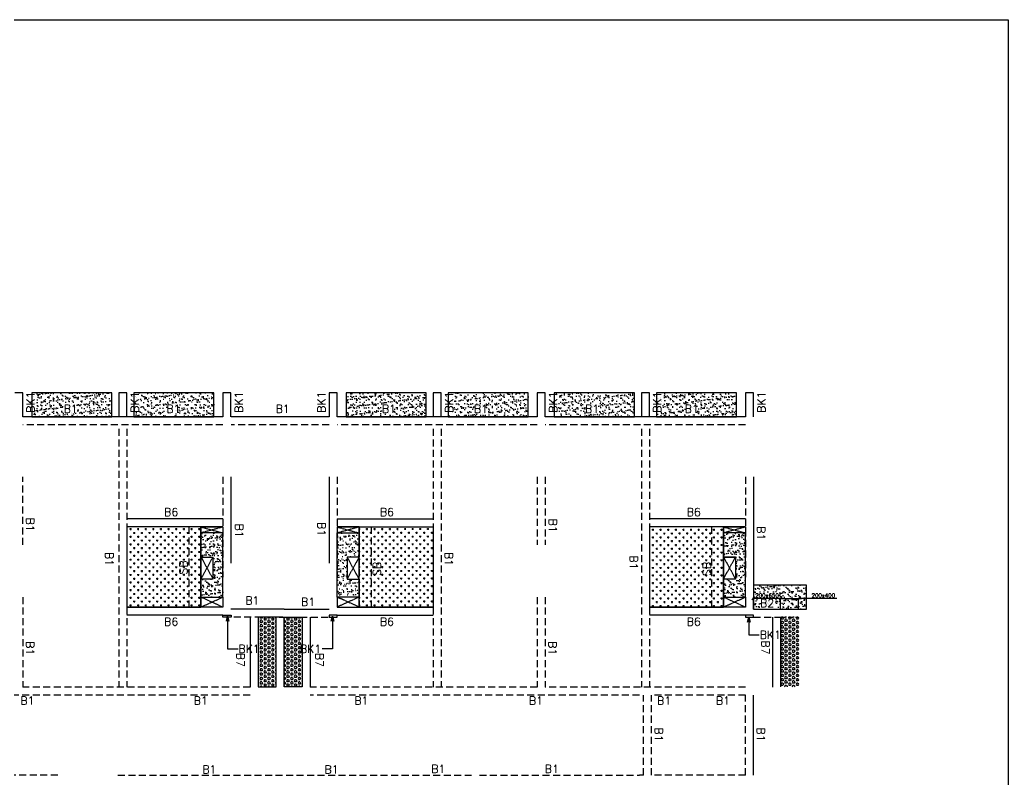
# Model space of a CAD drawing. Header units: millimetres. Extents: x 1078357 to 1340092, y -4684019 to -4550360.
# Drawn here: x 1184625 to 1209312, y -4632529 to -4613562 of the extents above; entities that cross this region are included whole.
import ezdxf

# ---------------------------------------------------------------- set-up
doc = ezdxf.new("R2010")
doc.units = ezdxf.units.MM
doc.header["$PDMODE"] = 35
for name, pattern in [('CONTINOUS', [0]), ('HIDDEN', [0.375, 0.25, -0.125]), ('New Retail block$0$CONTINOUS', [0])]:
    doc.linetypes.add(name, pattern=pattern)
doc.layers.get('0').update_dxf_attribs({"lineweight": 0})
doc.layers.get('Defpoints').update_dxf_attribs({"lineweight": 0})
doc.layers.add('Beam-Slab-boundary', color=3, linetype='Continuous', lineweight=30)
doc.layers.add('HATCH', color=8, linetype='Continuous', lineweight=30)
for name, color, linetype in [('DROP SLAB', 8, 'Continuous'), ('S-BEAM', 3, 'Continuous'), ('S-BEAM-IDEN', 6, 'Continuous'), ('S-CUTOUT', 8, 'Continuous'), ('S-SLAB-PROJECTION', 2, 'New Retail block$0$CONTINOUS'), ('S-SLAB-STOP', 8, 'New Retail block$0$CONTINOUS')]:
    doc.layers.add(name, color=color, linetype=linetype)
doc.styles.add('Roman', font='romans')
doc.styles.add('ROMANS', font='romans.shx', dxfattribs={"width": 0.85})
doc.dimstyles.new('HARESH', dxfattribs={"dimtxt": 150, "dimasz": 75, "dimexe": 0, "dimexo": 0, "dimgap": 25, "dimtad": 1, "dimdec": 0, "dimdsep": 46, "dimtxsty": 'Roman', "dimblk": 'OBLIQUE', "dimcen": 225, "dimdle": 25, "dimclrd": 2, "dimclre": 2, "dimclrt": 7, "dimadec": 8, "dimazin": 1, "dimtfac": 1, "dimtdec": 0, "dimtmove": 0, "dimatfit": 0, "dimfxl": 1, "dimlwd": -1, "dimlwe": -1, "dimarcsym": 0})
pattern_1 = [(37.4701541, (-1792183.12, 9364091.66), (-4.7236114, 146.8264517), [0, -115.824, 0, -129.54, 0, -123.825]), (7.4701541, (-1792183.12, 9364091.66), (134.9689868, 214.9772528), [0, -62.484, 0, -104.394, 0, -40.005]), (327.4701541, (-1792276.84, 9364091.71), (237.2979035, 0.3075449), [0, -38.1, 0, -137.16, 0, -179.07]), (317.4701541, (-1792276.84, 9364091.7), (229.1017424, 66.759465), [0, -19.05, 0, -89.916, 0, -102.87])]
pattern_2 = [(180.03079016, (-3247966.01, 14098247.01), (-95.1987999, -95.3011726), [47.625, -142.875]), (270.03079016, (-3247989.84, 14098270.81), (95.3011726, -95.1987999), [47.625, -142.875])]
pattern_3 = [(180, (1116375.597, -4441473.584), (-7e-15, -54.992613), [31.75, -63.5]), (300, (1116375.597, -4441473.584), (47.625, 27.496307), [31.75, -63.5]), (240, (1116343.847, -4441473.584), (47.625, -27.496307), [31.75, -63.5])]

# ---------------------------------------------------------------- blocks, each defined once
blk = doc.blocks.new('_Oblique')
at = {"color": 0, "linetype": 'ByBlock', "lineweight": -2}
blk.add_line((-0.5, -0.5), (0.5, 0.5), dxfattribs=at)
blk = doc.blocks.new('*D706')
at = {"layer": 'Defpoints', "color": 0, "ltscale": 700, "transparency": 16777216}
for p in [(1204075, -4628013), (1203625, -4628279, 0), (1204075, -4628279, 0)]:
    blk.add_point(p, dxfattribs=at)
at = {"layer": 'S-BEAM-IDEN', "color": 2, "ltscale": 700, "transparency": 16777216}
for p, q in [((1203625, -4628013), (1203550, -4628013)), ((1203625, -4628279), (1203625, -4628013)), ((1203625, -4628013), (1204075, -4628013)), ((1203625, -4628013), (1204075, -4628013)), ((1204075, -4628279), (1204075, -4628013)), ((1204075, -4628013), (1204150, -4628013)), ((1205031, -4628013), (1204075, -4628013))]:
    blk.add_line(p, q, dxfattribs=at)
at = {"layer": 'S-BEAM-IDEN', "color": 2, "ltscale": 700, "transparency": 16777216, "xscale": 75, "yscale": 75, "zscale": 75}
blk.add_blockref('_Oblique', (1203625, -4628013), dxfattribs=at)
at = {"layer": 'S-BEAM-IDEN', "color": 2, "ltscale": 700, "transparency": 16777216, "xscale": 75, "yscale": 75, "zscale": 75, "rotation": 180}
blk.add_blockref('_Oblique', (1204075, -4628013), dxfattribs=at)
at = {"layer": 'S-BEAM-IDEN', "ltscale": 700, "transparency": 16777216, "insert": (1204695, -4627938), "char_height": 150, "attachment_point": 5, "style": 'Roman'}
blk.add_mtext('{\\H0.666667x;200x400}', dxfattribs=at)
blk = doc.blocks.new('*D707')
at = {"layer": 'Defpoints', "color": 0, "ltscale": 700, "transparency": 16777216}
for p in [(1202950, -4628013), (1202950, -4628279, 0), (1203625, -4628279)]:
    blk.add_point(p, dxfattribs=at)
at = {"layer": 'S-BEAM-IDEN', "color": 2, "ltscale": 700, "transparency": 16777216}
for p, q in [((1203650, -4628013), (1202925, -4628013)), ((1202950, -4628279), (1202950, -4628013)), ((1203625, -4628279), (1203625, -4628013))]:
    blk.add_line(p, q, dxfattribs=at)
at = {"layer": 'S-BEAM-IDEN', "color": 2, "ltscale": 700, "transparency": 16777216, "xscale": 75, "yscale": 75, "zscale": 75, "rotation": 180}
blk.add_blockref('_Oblique', (1202950, -4628013), dxfattribs=at)
at = {"layer": 'S-BEAM-IDEN', "color": 2, "ltscale": 700, "transparency": 16777216, "xscale": 75, "yscale": 75, "zscale": 75}
blk.add_blockref('_Oblique', (1203625, -4628013), dxfattribs=at)
at = {"layer": 'S-BEAM-IDEN', "ltscale": 700, "transparency": 16777216, "insert": (1203288, -4627938), "char_height": 150, "attachment_point": 5, "style": 'Roman'}
blk.add_mtext('{\\H0.666667x;200x650}', dxfattribs=at)

msp = doc.modelspace()

# ---------------------------------------------------------------- hatches: boundary and pattern name
at = {"layer": 'DROP SLAB'}
h = msp.add_hatch(dxfattribs=at)
h.set_pattern_fill('CROSS', color=8, scale=15, angle=179.96921)
h.set_pattern_definition(pattern_2)
h.paths.add_polyline_path([(1189150.2, -4626228.9), (1187300.4, -4626228.9), (1187300.4, -4628228.7), (1189150.2, -4628228.7)])
h = msp.add_hatch(dxfattribs=at)
h.set_pattern_fill('CROSS', color=8, scale=15, angle=0.03079)
h.set_pattern_definition(pattern_2)
h.paths.add_polyline_path([(1193100.6, -4626228.8), (1194950.4, -4626228.8), (1194950.4, -4628228.6), (1193100.6, -4628228.6)])
h = msp.add_hatch(dxfattribs=at)
h.set_pattern_fill('CROSS', color=8, scale=15, angle=0.03079)
h.set_pattern_definition([(180.03079016, (-2150741.29, 9414227.82), (-95.1987999, -95.3011726), [47.625, -142.875]), (270.03079016, (-2150765.12, 9414251.62), (95.3011726, -95.1987999), [47.625, -142.875])])
h.paths.add_polyline_path([(1202201.3, -4626228.8), (1200350.4, -4626228.8), (1200350.4, -4628228.6), (1202201.3, -4628228.6)])
at = {"layer": 'HATCH'}
h = msp.add_hatch(dxfattribs=at)
h.set_pattern_fill('AR-SAND', color=8, scale=3, angle=179.97015)
h.set_pattern_definition([(37.4701541, (-1784333.12, 9364091.66), (-4.7236114, 146.8264517), [0, -115.824, 0, -129.54, 0, -123.825]), (7.4701541, (-1784333.12, 9364091.66), (134.9689868, 214.9772528), [0, -62.484, 0, -104.394, 0, -40.005]), (327.4701541, (-1784426.84, 9364091.71), (237.2979035, 0.3075449), [0, -38.1, 0, -137.16, 0, -179.07]), (317.4701541, (-1784426.84, 9364091.7), (229.1017424, 66.759465), [0, -19.05, 0, -89.916, 0, -102.87])])
h.paths.add_polyline_path([(1186925.4, -4622878.6), (1184925.4, -4622878.6), (1184925.4, -4623478.6), (1186925.4, -4623478.6)])
h = msp.add_hatch(dxfattribs=at)
h.set_pattern_fill('AR-SAND', color=8, scale=3, angle=179.97015)
h.set_pattern_definition([(37.4701541, (-1786883.12, 9364091.66), (-4.7236114, 146.8264517), [0, -115.824, 0, -129.54, 0, -123.825]), (7.4701541, (-1786883.12, 9364091.66), (134.9689868, 214.9772528), [0, -62.484, 0, -104.394, 0, -40.005]), (327.4701541, (-1786976.84, 9364091.71), (237.2979035, 0.3075449), [0, -38.1, 0, -137.16, 0, -179.07]), (317.4701541, (-1786976.84, 9364091.7), (229.1017424, 66.759465), [0, -19.05, 0, -89.916, 0, -102.87])])
h.paths.add_polyline_path([(1189475.4, -4622878.6), (1187475.4, -4622878.6), (1187475.4, -4623478.6), (1189475.4, -4623478.6)])
h = msp.add_hatch(dxfattribs=at)
h.set_pattern_fill('AR-SAND', color=8, scale=3, angle=179.97015)
h.set_pattern_definition(pattern_1)
h.paths.add_polyline_path([(1194775.4, -4622878.6), (1192775.4, -4622878.6), (1192775.4, -4623478.6), (1194775.4, -4623478.6)])
h = msp.add_hatch(dxfattribs=at)
h.set_pattern_fill('AR-SAND', color=8, scale=3, angle=179.97015)
h.set_pattern_definition(pattern_1)
h.paths.add_polyline_path([(1197325.4, -4622878.6), (1195325.4, -4622878.6), (1195325.4, -4623478.6), (1197325.4, -4623478.6)])
h = msp.add_hatch(dxfattribs=at)
h.set_pattern_fill('AR-SAND', color=8, scale=3, angle=179.97015)
h.set_pattern_definition(pattern_1)
h.paths.add_polyline_path([(1199975.4, -4622878.6), (1197975.4, -4622878.6), (1197975.4, -4623478.6), (1199975.4, -4623478.6)])
h = msp.add_hatch(dxfattribs=at)
h.set_pattern_fill('AR-SAND', color=8, scale=3, angle=179.97015)
h.set_pattern_definition(pattern_1)
h.paths.add_polyline_path([(1202525.4, -4622878.6), (1200525.4, -4622878.6), (1200525.4, -4623478.6), (1202525.4, -4623478.6)])
h = msp.add_hatch(dxfattribs=at)
h.set_pattern_fill('AR-SAND', color=8, scale=3, angle=0.02985)
h.set_pattern_definition([(37.47015413, (-3842333.16, 18732130.03), (-4.72361136, 146.8264517), [0, -115.824, 0, -129.54, 0, -123.825]), (7.4701541, (-3842333.16, 18732130.03), (134.9689868, 214.9772528), [0, -62.484, 0, -104.394, 0, -40.005]), (327.4701541, (-3842426.89, 18732130.08), (237.2979035, 0.3075449), [0, -38.1, 0, -137.16, 0, -179.07]), (317.4701541, (-3842426.89, 18732130.08), (229.1017424, 66.759465), [0, -19.05, 0, -89.916, 0, -102.87])])
h.paths.add_polyline_path([(1189699.9, -4626378.6), (1189149.9, -4626378.6), (1189149.9, -4626978.6), (1189449.8, -4626978.6), (1189449.8, -4627528.6), (1189149.9, -4627528.5), (1189149.9, -4627978.6), (1189699.8, -4627978.6)])
h = msp.add_hatch(dxfattribs=at)
h.set_pattern_fill('AR-SAND', color=8, scale=3, angle=179.97015)
h.set_pattern_definition([(37.47015413, (-3842332.39, 18732129.96), (-4.72361136, 146.8264517), [0, -115.824, 0, -129.54, 0, -123.825]), (7.4701541, (-3842332.39, 18732129.96), (134.9689868, 214.9772528), [0, -62.484, 0, -104.394, 0, -40.005]), (327.4701541, (-3842426.11, 18732130.01), (237.2979035, 0.3075449), [0, -38.1, 0, -137.16, 0, -179.07]), (317.4701541, (-3842426.11, 18732130), (229.1017424, 66.759465), [0, -19.05, 0, -89.916, 0, -102.87])])
h.paths.add_polyline_path([(1192550.6, -4626378.7), (1193100.6, -4626378.7), (1193100.6, -4626978.7), (1192800.6, -4626978.7), (1192800.6, -4627528.7), (1193100.6, -4627528.6), (1193100.6, -4627978.7), (1192550.6, -4627978.7)])
h = msp.add_hatch(dxfattribs=at)
h.set_pattern_fill('AR-SAND', color=8, scale=3, angle=0.02985)
h.set_pattern_definition([(37.47015413, (-3829297.23, 18732166.82), (-4.72361136, 146.8264517), [0, -115.824, 0, -129.54, 0, -123.825]), (7.4701541, (-3829297.23, 18732166.82), (134.9689868, 214.9772528), [0, -62.484, 0, -104.394, 0, -40.005]), (327.4701541, (-3829390.96, 18732166.86), (237.2979035, 0.3075449), [0, -38.1, 0, -137.16, 0, -179.07]), (317.4701541, (-3829390.96, 18732166.86), (229.1017424, 66.759465), [0, -19.05, 0, -89.916, 0, -102.87])])
edge = h.paths.add_edge_path()
edge.add_line((1202735.8, -4626378.6), (1202201.3, -4626378.6))
edge.add_line((1202201.3, -4626378.6), (1202201.3, -4626978.6))
edge.add_line((1202201.3, -4626978.6), (1202500.4, -4626978.6))
edge.add_line((1202500.4, -4626978.6), (1202500.4, -4627528.6))
edge.add_line((1202500.4, -4627528.6), (1202200.4, -4627528.6))
edge.add_line((1202200.4, -4627528.6), (1202200.4, -4627978.6))
edge.add_line((1202200.4, -4627978.6), (1202750.4, -4627978.6))
edge.add_line((1202750.4, -4627978.6), (1202750.4, -4626378.6))
h = msp.add_hatch(dxfattribs=at)
h.set_pattern_fill('AR-SAND', color=8, scale=3, angle=179.97015)
h.set_pattern_definition([(37.4701541, (-2889407.83, 14048110.85), (-4.72361136, 146.8264517), [0, -115.824, 0, -129.54, 0, -123.825]), (7.4701541, (-2889407.83, 14048110.85), (134.9689868, 214.9772528), [0, -62.484, 0, -104.394, 0, -40.005]), (327.4701541, (-2889501.56, 14048110.9), (237.2979035, 0.3075449), [0, -38.1, 0, -137.16, 0, -179.07]), (317.4701541, (-2889501.56, 14048110.9), (229.1017424, 66.759465), [0, -19.05, 0, -89.916, 0, -102.87])])
h.paths.add_polyline_path([(1204275.4, -4627678.6), (1202950.4, -4627678.6), (1202950.4, -4628278.6), (1204275.4, -4628278.6)])
at = {"layer": 'HATCH', "ltscale": 1000}
h = msp.add_hatch(dxfattribs=at)
h.set_pattern_fill('HEX', color=8, scale=10, angle=180)
h.set_pattern_definition(pattern_3)
h.paths.add_polyline_path([(1191025.6, -4630218), (1190575.6, -4630218), (1190575.2, -4628478.6), (1191025.2, -4628478.6)])
h = msp.add_hatch(dxfattribs=at)
h.set_pattern_fill('HEX', color=8, scale=10, angle=180)
h.set_pattern_definition(pattern_3)
h.paths.add_polyline_path([(1191675.6, -4630218.5), (1191225.6, -4630218.5), (1191225.6, -4628478.6), (1191675.6, -4628478.6)])
h = msp.add_hatch(dxfattribs=at)
h.set_pattern_fill('HEX', color=8, scale=10, angle=180)
h.set_pattern_definition([(180, (19150.88, 242545.603), (-7e-15, -54.99261315), [31.75, -63.5]), (300, (19150.88, 242545.603), (47.625, 27.4963066), [31.75, -63.5]), (240, (19119.13, 242545.603), (47.625, -27.4963066), [31.75, -63.5])])
h.paths.add_polyline_path([(1204075.4, -4630218), (1203625.4, -4630218), (1203625.3, -4628478.6), (1204075.3, -4628478.6)])

# ---------------------------------------------------------------- linework, layer by layer
at = {"layer": 'Beam-Slab-boundary', "ltscale": 700, "elevation": 0}
msp.add_lwpolyline([(1107925.5, -4613561.6), (1209312.4, -4613561.6), (1209312.4, -4653484.2), (1107925.5, -4653484.2)], close=True, dxfattribs=at)
at = {"layer": 'S-BEAM', "linetype": 'CONTINOUS', "ltscale": 700}
for p, q in [((1184700.4, -4622878.6, 0), (1184500.4, -4622878.6, 0)), ((1184700.4, -4623478.6, 0), (1184700.4, -4622878.6, 0)), ((1187300.4, -4622878.6, 0), (1187100.4, -4622878.6, 0)), ((1187100.4, -4622878.6, 0), (1187100.4, -4623478.6, 0)), ((1187300.4, -4623478.6, 0), (1187300.4, -4622878.6, 0)), ((1189900.4, -4622878.6, 0), (1189700.4, -4622878.6, 0)), ((1189700.4, -4622878.6, 0), (1189700.4, -4623478.6, 0)), ((1189900.4, -4623478.6, 0), (1189900.4, -4622878.6, 0)), ((1192550.4, -4622878.6, 0), (1192350.4, -4622878.6, 0)), ((1192350.4, -4622878.6, 0), (1192350.4, -4623478.6, 0)), ((1192550.4, -4623478.6, 0), (1192550.4, -4622878.6, 0)), ((1195150.4, -4622878.6, 0), (1194950.4, -4622878.6, 0)), ((1194950.4, -4622878.6, 0), (1194950.4, -4623478.6, 0)), ((1195150.4, -4623478.6, 0), (1195150.4, -4622878.6, 0)), ((1197750.4, -4622878.6, 0), (1197550.4, -4622878.6, 0)), ((1197550.4, -4622878.6, 0), (1197550.4, -4623478.6, 0)), ((1197750.4, -4623478.6, 0), (1197750.4, -4622878.6, 0)), ((1200350.4, -4622878.6, 0), (1200150.4, -4622878.6, 0)), ((1200150.4, -4622878.6, 0), (1200150.4, -4623478.6, 0)), ((1200350.4, -4623478.6, 0), (1200350.4, -4622878.6, 0)), ((1202950.4, -4622878.6, 0), (1202750.4, -4622878.6, 0)), ((1202750.4, -4622878.6, 0), (1202750.4, -4623478.6, 0)), ((1202950.4, -4623478.6, 0), (1202950.4, -4622878.6, 0)), ((1189700.4, -4623478.6, 0), (1184700.4, -4623478.6, 0)), ((1192350.4, -4623478.6, 0), (1189900.8, -4623478.6, -50)), ((1197550.4, -4623478.6, 0), (1192550.4, -4623478.6, 0)), ((1202750.4, -4623478.6, 0), (1197750.4, -4623478.8, 0)), ((1189900.4, -4624978.5, 0), (1189900.4, -4627128.6, 0)), ((1192350.4, -4624978.5, 0), (1192350.4, -4627128.6, 0)), ((1202950.4, -4624978.5, 0), (1202950.4, -4628278.6, 0)), ((1191225.4, -4628278.6, 0), (1189900.4, -4628278.7, 0)), ((1191225.4, -4628278.7, 0), (1192350.6, -4628278.7, 0)), ((1202950.5, -4628278.6, 0), (1203625.3, -4628278.6, 0)), ((1202950.4, -4632428.6, 0), (1202950.4, -4630428.6, 0))]:
    msp.add_line(p, q, dxfattribs=at)
at = {"layer": 'S-BEAM', "linetype": 'HIDDEN', "ltscale": 700}
for p, q in [((1189700.4, -4623678.6, 0), (1184700.4, -4623678.6, 0)), ((1192350.4, -4623678.6, 0), (1189900.8, -4623678.6, -50)), ((1197550.4, -4623678.6, 0), (1192550.4, -4623678.6, 0)), ((1202750.4, -4623678.6, 0), (1197750.4, -4623678.7, 0)), ((1187100.4, -4623778.6, 0), (1187100.4, -4630228.5, 0)), ((1187300.4, -4623778.6, 0), (1187300.4, -4630228.5, 0)), ((1194950.4, -4623778.6, 0), (1194950.4, -4630228.5, 0)), ((1195150.4, -4623778.6, 0), (1195150.4, -4630228.5, 0)), ((1200150.4, -4623778.6, 0), (1200150.4, -4630228.5, 0)), ((1200350.4, -4623778.6, 0), (1200350.4, -4630228.5, 0)), ((1184700.4, -4626678.5, 0), (1184700.4, -4624978.5, 0)), ((1189700.4, -4624978.5, 0), (1189700.4, -4627478.6, 0)), ((1192550.4, -4624978.5, 0), (1192550.4, -4627478.6, 0)), ((1197550.4, -4624978.5, 0), (1197550.4, -4626678.5, 0)), ((1197750.4, -4624978.5, 0), (1197750.4, -4626678.5, 0)), ((1202750.4, -4624978.5, 0), (1202750.4, -4627478.6, 0)), ((1202751.1, -4625278.6, 0), (1202750.4, -4625278.6, 0)), ((1188850.2, -4626228.9, 0), (1188850.2, -4628228.7, 0)), ((1193100.5, -4626229.1, 0), (1193100.5, -4628228.9, 0)), ((1193400.5, -4626229.1, 0), (1193400.5, -4628228.9, 0)), ((1201901.3, -4626228.8, 0), (1201901.3, -4628228.6, 0)), ((1202201.3, -4626228.8, 0), (1202201.3, -4628228.6, 0)), ((1184700.4, -4627978.6, 0), (1184700.4, -4630228.6, 0)), ((1197550.4, -4627978.6, 0), (1197550.4, -4630228.6, 0)), ((1197750.4, -4627978.6, 0), (1197750.4, -4630228.6, 0)), ((1191193.2, -4628478.6, 0), (1189900.4, -4628478.7, 0)), ((1191103.3, -4628478.7, 0), (1192350.4, -4628478.7, 0)), ((1202950.5, -4628478.6, 0), (1203625.3, -4628478.6, 0)), ((1190375.6, -4630228.5, 0), (1184700.4, -4630228.5, 0)), ((1197550.4, -4630228.5, 0), (1191875.6, -4630228.5, 0)), ((1202750.4, -4630228.5, 0), (1197750.4, -4630228.5, 0)), ((1190375.6, -4630428.5, 0), (1178200.6, -4630428.5, 0)), ((1200100.4, -4630428.5, 0), (1191875.6, -4630428.5, 0)), ((1200200.4, -4632428.6, 0), (1200200.4, -4630428.6, 0)), ((1202750.4, -4630428.5, 0), (1200400.4, -4630428.5, 0)), ((1200400.4, -4632428.6, 0), (1200400.4, -4630428.6, 0)), ((1202750.4, -4632428.6, 0), (1202750.4, -4630428.6, 0)), ((1185575.4, -4632428.6, 0), (1181075.4, -4632428.6, 0)), ((1187075.4, -4632428.6, 0), (1195905.4, -4632428.6, 0)), ((1196105.4, -4632428.6, 0), (1200100.4, -4632428.6, 0)), ((1200200.4, -4632428.6, 0), (1200100.4, -4632428.6, 0)), ((1202750.4, -4632428.6, 0), (1200400.4, -4632428.6, 0))]:
    msp.add_line(p, q, dxfattribs=at)
at = {"layer": 'S-BEAM', "ltscale": 700}
for p, q in [((1189700.5, -4626028.9, 0), (1187300.5, -4626028.9, 0)), ((1192550.4, -4626028.8, 0), (1194950.4, -4626028.8, 0)), ((1202750.5, -4626028.8, 0), (1200350.5, -4626028.8, 0)), ((1189700.3, -4628428.7, 0), (1187300.4, -4628428.7, 0)), ((1190375.3, -4628478.6, 0), (1190375.3, -4630228.6, 0)), ((1191875.6, -4628478.6, 0), (1191875.6, -4630228.6, 0)), ((1192550.6, -4628428.6, 0), (1194950.4, -4628428.6, 0)), ((1202750.3, -4628428.6, 0), (1200350.5, -4628428.6, 0)), ((1203425.3, -4628478.6, 0), (1203425.3, -4630228.6, 0))]:
    msp.add_line(p, q, dxfattribs=at)
at = {"layer": 'S-BEAM', "linetype": 'Continuous', "ltscale": 700}
for p, q in [((1189700.4, -4626228.9, 0), (1187300.5, -4626228.9, 0)), ((1192550.4, -4626228.8, 0), (1194950.4, -4626228.8, 0)), ((1202750.5, -4626228.8, 0), (1200350.5, -4626228.8, 0)), ((1202201.3, -4626228.8, 0), (1202201.3, -4628228.6, 0)), ((1189700.3, -4628228.7, 0), (1187300.4, -4628228.7, 0)), ((1192550.6, -4628228.6, 0), (1194950.4, -4628228.6, 0)), ((1202750.3, -4628228.6, 0), (1200350.5, -4628228.6, 0)), ((1190575.3, -4628478.6, 0), (1190575.3, -4630218, 0)), ((1191675.6, -4628478.7, 0), (1191675.6, -4630218, 0)), ((1203625.3, -4628478.6, 0), (1203625.3, -4630217.9, 0))]:
    msp.add_line(p, q, dxfattribs=at)
at = {"layer": 'S-BEAM', "linetype": 'ByBlock', "ltscale": 700}
msp.add_line((1189150.2, -4626228.9, 0), (1189150.2, -4628228.7, 0), dxfattribs=at)
at = {"layer": 'S-BEAM', "linetype": 'ByBlock', "ltscale": 500}
msp.add_line((1203625.3, -4628278.6, 0), (1204075.3, -4628278.6, 0), dxfattribs=at)
at = {"layer": 'S-BEAM', "linetype": 'HIDDEN', "ltscale": 500}
msp.add_line((1203625.3, -4628478.6, 0), (1204075.3, -4628478.6, 0), dxfattribs=at)
at = {"layer": 'S-BEAM', "linetype": 'Continuous', "ltscale": 700, "elevation": 0}
for points in [[(1189700.5, -4628428.6), (1189900.5, -4628428.6), (1189900.5, -4628478.8), (1189700.5, -4628478.8)], [(1192550.4, -4628428.6), (1192350.4, -4628428.6), (1192350.4, -4628478.8), (1192550.4, -4628478.8)], [(1202950.5, -4628428.7), (1202750.4, -4628428.7), (1202750.4, -4628478.9), (1202950.5, -4628478.9)]]:
    msp.add_lwpolyline(points, close=True, dxfattribs=at)
at = {"layer": 'S-CUTOUT', "linetype": 'HIDDEN', "ltscale": 50}
for p, q in [((1189700.2, -4626228.7, 0), (1189150.2, -4626378.7, 0)), ((1189151, -4626228.9, 0), (1189700.2, -4626378.7, 0)), ((1192550.6, -4626228.7, 0), (1193100.6, -4626378.7, 0)), ((1193099.8, -4626228.9, 0), (1192550.6, -4626378.7, 0)), ((1202750.4, -4626228.6, 0), (1202200.4, -4626378.6, 0)), ((1202201.3, -4626228.8, 0), (1202750.4, -4626378.6, 0)), ((1189150.4, -4626978.6, 0), (1189450.5, -4627528.6, 0)), ((1189150.4, -4627528.6, 0), (1189450.5, -4626978.6, 0)), ((1193100.6, -4626978.7, 0), (1192800.6, -4627528.7, 0)), ((1193100.6, -4627528.7, 0), (1192800.6, -4626978.7, 0)), ((1202200.4, -4626978.5, 0), (1202500.5, -4627528.5, 0)), ((1202200.4, -4627528.5, 0), (1202500.5, -4626978.5, 0)), ((1189150.6, -4627978.7, 0), (1189700.4, -4628228.7, 0)), ((1189150.6, -4628228.7, 0), (1189700.6, -4627978.7, 0)), ((1193100.6, -4628228.7, 0), (1192550.6, -4627978.7, 0)), ((1193100.6, -4627978.7, 0), (1192550.8, -4628228.7, 0)), ((1202200.8, -4627978.7, 0), (1202750.6, -4628228.7, 0)), ((1202200.8, -4628228.7, 0), (1202750.8, -4627978.7, 0))]:
    msp.add_line(p, q, dxfattribs=at)
at = {"layer": 'S-CUTOUT', "linetype": 'CONTINOUS', "ltscale": 500, "elevation": 0}
for points in [[(1189150.2, -4626228.9), (1189700.2, -4626228.9), (1189700.2, -4626378.7), (1189150.2, -4626378.7)], [(1193100.6, -4626228.9), (1192550.6, -4626228.9), (1192550.6, -4626378.7), (1193100.6, -4626378.7)], [(1202200.4, -4626228.8), (1202750.4, -4626228.8), (1202750.4, -4626378.6), (1202200.4, -4626378.6)], [(1189150.5, -4626978.6), (1189450.5, -4626978.6), (1189450.5, -4627528.6), (1189150.5, -4627528.6)], [(1193100.6, -4626978.7), (1192800.6, -4626978.7), (1192800.6, -4627528.7), (1193100.6, -4627528.7)], [(1202200.5, -4626978.5), (1202500.4, -4626978.5), (1202500.5, -4627528.6), (1202200.5, -4627528.6)], [(1189150.6, -4627978.7), (1189700.4, -4627978.7), (1189700.4, -4628228.7), (1189150.6, -4628228.7)], [(1193100.6, -4627978.7), (1192550.8, -4627978.7), (1192550.8, -4628228.7), (1193100.6, -4628228.7)], [(1202200.8, -4627978.7), (1202750.6, -4627978.7), (1202750.6, -4628228.7), (1202200.8, -4628228.7)]]:
    msp.add_lwpolyline(points, close=True, dxfattribs=at)
at = {"layer": 'S-SLAB-PROJECTION', "elevation": 0}
for points in [[(1186925.4, -4622878.6), (1184925.4, -4622878.6), (1184925.4, -4623478.6), (1186925.4, -4623478.6)], [(1189475.4, -4622878.6), (1187475.4, -4622878.6), (1187475.4, -4623478.6), (1189475.4, -4623478.6)], [(1194775.4, -4622878.6), (1192775.4, -4622878.6), (1192775.4, -4623478.6), (1194775.4, -4623478.6)], [(1197325.4, -4622878.6), (1195325.4, -4622878.6), (1195325.4, -4623478.6), (1197325.4, -4623478.6)], [(1199975.4, -4622878.6), (1197975.4, -4622878.6), (1197975.4, -4623478.6), (1199975.4, -4623478.6)], [(1202525.4, -4622878.6), (1200525.4, -4622878.6), (1200525.4, -4623478.6), (1202525.4, -4623478.6)], [(1204275.4, -4627678.6), (1202950.4, -4627678.6), (1202950.4, -4628278.6), (1204275.4, -4628278.6)]]:
    msp.add_lwpolyline(points, close=True, dxfattribs=at)
at = {"layer": 'S-SLAB-STOP', "linetype": 'CONTINOUS', "ltscale": 500, "elevation": 0}
for points in [[(1189150.2, -4626228.9), (1187300.4, -4626228.9), (1187300.4, -4628228.7), (1189150.2, -4628228.7)], [(1193100.6, -4626228.8), (1194950.4, -4626228.8), (1194950.4, -4628228.6), (1193100.6, -4628228.6)], [(1202201.3, -4626228.8), (1200350.4, -4626228.8), (1200350.4, -4628228.6), (1202201.3, -4628228.6)]]:
    msp.add_lwpolyline(points, close=True, dxfattribs=at)
at = {"layer": 'S-SLAB-STOP', "color": 8, "ltscale": 1000, "elevation": 0}
for points in [[(1189699.9, -4626378.6), (1189149.9, -4626378.6), (1189149.9, -4626978.6), (1189449.8, -4626978.6), (1189449.8, -4627528.6), (1189149.9, -4627528.5), (1189149.9, -4627978.6), (1189699.8, -4627978.6), (1189699.9, -4626378.6)], [(1192550.6, -4626378.7), (1193100.6, -4626378.7), (1193100.6, -4626978.7), (1192800.6, -4626978.7), (1192800.6, -4627528.7), (1193100.6, -4627528.6), (1193100.6, -4627978.7), (1192550.6, -4627978.7), (1192550.6, -4626378.7)], [(1202735.8, -4626378.6), (1202201.3, -4626378.6), (1202201.3, -4626978.6), (1202500.4, -4626978.6), (1202500.4, -4627528.6), (1202200.4, -4627528.6), (1202200.4, -4627978.6), (1202750.4, -4627978.6), (1202750.4, -4626378.6)]]:
    msp.add_lwpolyline(points, dxfattribs=at)
for points in [[(1190575.5, -4630218), (1191025.5, -4630218), (1191025.5, -4628478.6), (1190575.5, -4628478.6)], [(1191675.8, -4630218), (1191225.6, -4630218), (1191225.6, -4628478.6), (1191675.8, -4628478.6)]]:
    msp.add_lwpolyline(points, close=True, dxfattribs=at)

# ---------------------------------------------------------------- texts
at = {"layer": 'S-BEAM-IDEN', "ltscale": 700, "style": 'ROMANS'}
for s, rotation, p in [('BK1', 90, (1184996.1, -4623378.2, 50)), ('BK1', 90, (1187596.1, -4623378.2, 50)), ('BK1', 90, (1190196.1, -4623378.2, 50)), ('B6', 0.00055, (1188230.9, -4625956.8, -2.7)), ('B6', 359.99866, (1193619.9, -4625956.7, -2.7)), ('B6', 0.00094, (1201280.9, -4625956.7, -2.7)), ('SB', 90.00094, (1188811.8, -4627417.1, -2.7)), ('SB', 90.00094, (1193645.1, -4627453.2, -2.7)), ('SB', 90.00094, (1201885.2, -4627453.1, -2.7)), ('B6', 0.00055, (1188230.9, -4628693.9, -2.7)), ('B6', 359.99866, (1193619.9, -4628693.9, -2.7)), ('B6', 0.00094, (1201280.9, -4628693.8, -2.7)), ('BK1', 359.99906, (1203103.5, -4629020.9, -2.7)), ('B7', 269.99866, (1203151.2, -4629063.5, -2.7)), ('B7', 269.99866, (1190040, -4629370.6, -5.4)), ('BK1', 359.99906, (1190086.5, -4629372.5, -2.7)), ('BK1', 0.00094, (1191621.5, -4629372.5, -2.7)), ('B7', 269.99866, (1192010.4, -4629375, -2.7))]:
    msp.add_text(s, height=200, rotation=rotation, dxfattribs=at).set_placement(p)
at = {"layer": 'S-BEAM-IDEN', "ltscale": 500, "style": 'ROMANS'}
for s, rotation, p in [('BK1', 90, (1192258.5, -4623378.2, 50)), ('BK1', 90, (1195446.1, -4623378.2, 50)), ('BK1', 90, (1198046.1, -4623378.2, 50)), ('BK1', 90, (1200646.1, -4623378.2, 50)), ('BK1', 90, (1203246.1, -4623378.2, 50)), ('B1', 359.99906, (1185720.5, -4623378.2, -2.7)), ('B1', 359.99906, (1188286.4, -4623378.2, -2.7)), ('B1', 359.99906, (1191015.2, -4623378.2, -2.7)), ('B1', 359.99906, (1193669.1, -4623378.2, -2.7)), ('B1', 359.99906, (1195966.5, -4623378.2, -2.7)), ('B1', 359.99906, (1198743.5, -4623378.2, -2.7)), ('B1', 359.99906, (1201232.4, -4623378.3, -2.7)), ('B1', 269.99906, (1184784.3, -4625992.6, -2.7)), ('B1', 269.99906, (1190006.9, -4626144.5, -2.7)), ('B1', 269.99906, (1192064.4, -4626105.7, -2.7)), ('B1', 269.99906, (1197840.9, -4626018.9, -2.7)), ('B1', 269.99906, (1203040.9, -4626208.7, -2.7)), ('B1', 269.99906, (1186761.8, -4626853.6, -2.7)), ('B1', 269.99906, (1195240.9, -4626853.6, -2.7)), ('B1', 269.99906, (1199859.6, -4626938.3, -2.7)), ('B1', 359.99906, (1190257.8, -4628165, -2.7)), ('B1', 359.99906, (1191650.5, -4628197.7, -2.7)), ('B1', 269.99906, (1184783.6, -4629080.5, -2.7)), ('B1', 269.99906, (1197833.6, -4629080.5, -2.7)), ('B1', 359.99906, (1184639.8, -4630665.7, -2.7)), ('B1', 359.99906, (1188968.8, -4630665.7, -2.7)), ('B1', 359.99906, (1192980.9, -4630665.7, -2.7)), ('B1', 359.99906, (1197340.6, -4630665.7, -2.7)), ('B1', 359.99906, (1200543.5, -4630665.7, -2.7)), ('B1', 359.99906, (1202012.4, -4630665.8, -2.7)), ('B1', 269.99906, (1200484.3, -4631234.9, -2.7)), ('B1', 269.99906, (1203034.3, -4631234.9, -2.7)), ('B1', 359.99906, (1189183.6, -4632384.7, -2.7)), ('B1', 359.99906, (1192235.5, -4632384.7, -2.7)), ('B1', 359.99906, (1194900.9, -4632370.6, -2.7)), ('B1', 359.99906, (1197738.1, -4632370.6, -2.7))]:
    msp.add_text(s, height=200, rotation=rotation, dxfattribs=at).set_placement(p)
at = {"layer": 'S-BEAM-IDEN', "linetype": 'Continuous', "ltscale": 500, "style": 'ROMANS'}
msp.add_text('B2', height=200, dxfattribs=at).set_placement((1203114.8, -4628231.5, -2.7))

# ---------------------------------------------------------------- dimensions: what is measured, and where the dimension line sits
at = {"layer": 'S-BEAM-IDEN', "ltscale": 700}
dim = msp.add_linear_dim(base=(1202950.2, -4628012.6, 0), p1=(1203625.2, -4628278.6, 0), p2=(1202950.2, -4628278.6, 0), angle=180, text='{\\H0.666667x;200x650}', dimstyle='HARESH', override={"dimtxsty": 'Roman', "dimclre": 2, "dimclrt": 256, "dimtmove": 1}, dxfattribs=at)
dim.commit()
dim.dimension.update_dxf_attribs({"geometry": '*D707', "text_midpoint": (1203287.7, -4627937.6, 0)})
dim = msp.add_linear_dim(base=(1204075.2, -4628012.6, 0), p1=(1203625.2, -4628278.6, 0), p2=(1204075.2, -4628278.6, 0), angle=180, text='{\\H0.666667x;200x400}', dimstyle='HARESH', override={"dimtxsty": 'Roman', "dimclre": 2, "dimclrt": 256, "dimtmove": 1}, dxfattribs=at)
dim.commit()
dim.dimension.update_dxf_attribs({"geometry": '*D706', "text_midpoint": (1204694.5, -4628034.3, 0), "dimtype": 160})

# ---------------------------------------------------------------- leaders
at = {"layer": 'S-BEAM-IDEN', "linetype": 'Continuous', "ltscale": 700}
for points in [[(1189816.9, -4628458.9, 0), (1189816.9, -4629270.3, 0), (1190075.8, -4629270.3, 0)], [(1192433.9, -4628458.9, 0), (1192433.9, -4629270.3, 0), (1192175.1, -4629270.3, 0)], [(1202834, -4628478.9, 0), (1202834, -4628918.6, 0), (1203092.8, -4628918.6, 0)]]:
    msp.add_leader(points, dimstyle='HARESH', override={"dimasz": 125, "dimgap": 25, "dimtad": 0, "dimclrd": 256, "dimldrblk": 'Open30'}, dxfattribs=at)

doc.saveas('drawing.dxf')
